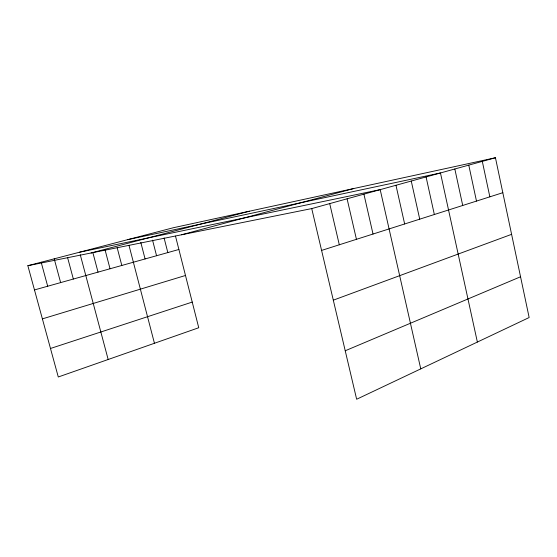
<?xml version="1.0" encoding="UTF-8"?>
<svg xmlns="http://www.w3.org/2000/svg" width="557" height="557" viewBox="0 0 557 557"><rect width="100%" height="100%" fill="white"/><g stroke="black" fill="none" stroke-linecap="round" stroke-linejoin="round"><path stroke-width="0.84" d="M345.229 350.764L520.551 276.773M333.309 300.167L511.598 234.337M50.485 348.473L192.235 302.082M321.591 250.42L502.818 192.701M42.395 318.876L185.488 275.478M34.478 289.932L178.888 249.48M311.732 208.583L495.445 157.749L529.15 317.532L356.647 399.251L311.732 208.583L27.85 265.703L58.283 376.985L198.745 327.739L175.497 236.098M181.61 234.762L353.716 188.545M91.097 252.975L249.341 211.221M27.85 265.703L173.373 227.729L495.445 157.749M127.525 239.691L440.462 172.962L477.37 342.061M79.581 252.203L380.194 189.638L420.765 368.88M41.162 262.229L47.686 286.228M54.217 258.824L60.636 282.601M67.675 257.919L73.343 279.043M80.25 254.702L108.169 359.495M92.782 252.293L98.032 272.129M105.078 249.926L110.035 268.766M117.193 247.788L121.816 265.466M129.043 245.54L154.442 343.272M140.803 242.406L145.078 258.949M152.555 240.158L156.559 255.733M164.092 237.95L167.824 252.579M329.709 203.604L339.304 244.781M347.088 198.8L356.438 239.322M363.909 194.142L373.023 234.044M395.964 185.272L404.647 223.97M411.254 181.046L419.727 219.166M426.077 176.945L434.349 214.508M454.832 168.987L462.728 205.47M468.771 165.13L476.486 201.091M482.306 161.384L489.847 196.837"/></g></svg>
